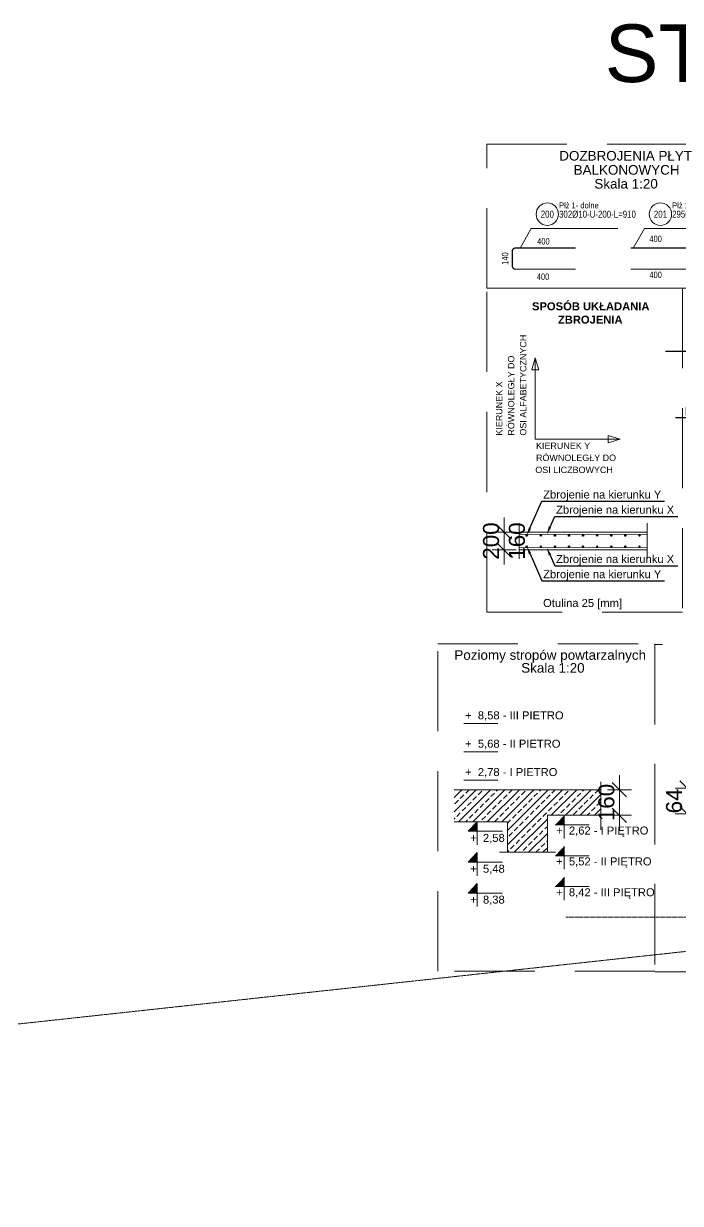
# Model space of a CAD drawing. Header units: millimetres. Extents: x -21220 to 1756793, y -806857 to 86733.
# Drawn here: x 211840 to 215942, y 79364 to 86733 of the extents above; entities that cross this region are included whole.
import ezdxf
from ezdxf import colors
from ezdxf.entities.mleader import LeaderData, LeaderLine
from ezdxf.enums import TextEntityAlignment as Align
from ezdxf.math import Vec2, Vec3

# ---------------------------------------------------------------- set-up
doc = ezdxf.new("R2010")
doc.units = ezdxf.units.MM
doc.header["$LTSCALE"] = 10
doc.header["$MEASUREMENT"] = 0
doc.linetypes.add('DASHED', pattern=[0.75, 0.5, -0.25])
doc.linetypes.add('HIDDEN2', pattern=[0.1875, 0.125, -0.0625])
doc.layers.get('Defpoints').update_dxf_attribs({"color": 2, "lineweight": 50})
for name, color, linetype, lineweight in [('e-cad_cienkie', 4, 'Continuous', 9), ('e-cad_opisy', 2, 'Continuous', 18), ('e-cad_prety_widok', 1, 'Continuous', 40), ('G-Bloki', 221, 'Continuous', 5), ('G-Cienka', 4, 'Continuous', 9), ('G-Kreskowanie', 9, 'Continuous', 5), ('G-Obrys', 3, 'Continuous', 20), ('G-Opisy', 2, 'Continuous', 18), ('G-Przerywana', 8, 'DASHED', 15), ('G-Wymiary', 4, 'Continuous', 9)]:
    doc.layers.add(name, color=color, linetype=linetype, lineweight=lineweight)
doc.layers.add('e-cad_rzutnie', color=61, linetype='Continuous', lineweight=5, plot=False)
doc.layers.add('G-Pęty', color=1, linetype='Continuous')
doc.styles.add('Arial-GG', font='arial.ttf')
doc.styles.add('e-cad_1', font='arial.ttf')
doc.dimstyles.new('e-cad_1_50_[mm]', dxfattribs={"dimscale": 50, "dimtxt": 2, "dimasz": 1.8, "dimexe": 1.5, "dimexo": 0, "dimgap": 0.6, "dimtad": 1, "dimdec": 1, "dimrnd": 1, "dimtxsty": 'Arial-GG', "dimblk": 'OBLIQUE', "dimcen": 0, "dimdle": 1, "dimclrd": 4, "dimclre": 4, "dimclrt": 7, "dimadec": 1, "dimazin": 0, "dimtfac": 1, "dimtdec": 1, "dimtix": 1, "dimtmove": 0, "dimatfit": 2, "dimfxl": 1.5, "dimfxlon": 1, "dimlwd": -1, "dimlwe": -1, "dimarcsym": 0})
doc.dimstyles.new('W-1 do 50-20-GG mm', dxfattribs={"dimscale": 50, "dimtxt": 2, "dimasz": 1.8, "dimexe": 1.5, "dimexo": 0, "dimgap": 0.6, "dimtad": 1, "dimdec": 1, "dimlfac": 0.4, "dimrnd": 1, "dimtxsty": 'Arial-GG', "dimblk": 'OBLIQUE', "dimcen": 0, "dimdle": 1, "dimclrd": 4, "dimclre": 4, "dimclrt": 7, "dimadec": 1, "dimazin": 0, "dimtfac": 1, "dimtdec": 1, "dimtix": 1, "dimtmove": 0, "dimatfit": 2, "dimfxl": 1.5, "dimfxlon": 1, "dimlwd": -1, "dimlwe": -1, "dimarcsym": 0})
doc.dimstyles.new('W-1 do 50-GG mm', dxfattribs={"dimscale": 50, "dimtxt": 2, "dimasz": 1.8, "dimexe": 1.5, "dimexo": 0, "dimgap": 0.6, "dimtad": 1, "dimdec": 1, "dimrnd": 1, "dimtxsty": 'Arial-GG', "dimblk": 'OBLIQUE', "dimcen": 0, "dimdle": 1, "dimclrd": 4, "dimclre": 4, "dimclrt": 7, "dimadec": 1, "dimazin": 0, "dimtfac": 1, "dimtdec": 1, "dimtix": 1, "dimtmove": 0, "dimatfit": 2, "dimfxl": 1.5, "dimfxlon": 1, "dimlwd": -1, "dimlwe": -1, "dimarcsym": 0})

# ---------------------------------------------------------------- blocks, each defined once
blk = doc.blocks.new('_Oblique')
at = {"color": 0, "linetype": 'ByBlock', "lineweight": -2}
blk.add_line((-0.5, -0.5), (0.5, 0.5), dxfattribs=at)
blk = doc.blocks.new('*D960')
at = {"layer": 'Defpoints', "color": 0, "ltscale": 2, "transparency": 16777216}
for p in [(215444.3, 81947.7), (215561, 81947.7), (215444.3, 81787.7)]:
    blk.add_point(p, dxfattribs=at)
at = {"layer": 'G-Cienka', "color": 4, "ltscale": 2, "transparency": 16777216}
for p, q in [((215561, 81947.7), (215561, 82037.7)), ((215486, 81947.7), (215636, 81947.7)), ((215561, 81787.7), (215561, 81947.7)), ((215486, 81787.7), (215636, 81787.7)), ((215561, 81787.7), (215561, 81697.7))]:
    blk.add_line(p, q, dxfattribs=at)
at = {"layer": 'G-Cienka', "color": 4, "ltscale": 2, "transparency": 16777216, "xscale": 90, "yscale": 90, "zscale": 90}
for p, rotation in [((215561, 81947.7), 270), ((215561, 81787.7), 90)]:
    blk.add_blockref('_Oblique', p, dxfattribs=dict(at, rotation=rotation))
at = {"layer": 'G-Cienka', "color": 7, "lineweight": -3, "ltscale": 2, "transparency": 16777216, "insert": (215480, 81867.7), "char_height": 100, "attachment_point": 5, "rotation": 90, "style": 'Arial-GG'}
blk.add_mtext('160', dxfattribs=at)
blk = doc.blocks.new('*D956')
at = {"layer": 'Defpoints', "color": 0, "ltscale": 0.02, "transparency": 16777216}
for p in [(214840.6, 83557), (215734.4, 83557), (215734.4, 83445)]:
    blk.add_point(p, dxfattribs=at)
at = {"layer": 'G-Wymiary', "color": 4, "ltscale": 0.02, "transparency": 16777216}
for p, q in [((214840.6, 83557), (214840.6, 83647)), ((214915.6, 83557), (214765.6, 83557)), ((214840.6, 83445), (214840.6, 83557)), ((214915.6, 83445), (214765.6, 83445)), ((214840.6, 83445), (214840.6, 83355))]:
    blk.add_line(p, q, dxfattribs=at)
at = {"layer": 'G-Wymiary', "color": 4, "ltscale": 0.02, "transparency": 16777216, "xscale": 90, "yscale": 90, "zscale": 90}
for p, rotation in [((214840.6, 83557), 270), ((214840.6, 83445), 90)]:
    blk.add_blockref('_Oblique', p, dxfattribs=dict(at, rotation=rotation))
at = {"layer": 'G-Wymiary', "color": 7, "ltscale": 0.02, "transparency": 16777216, "char_height": 100, "rotation": 90, "style": 'Arial-GG'}
for s, insert, attachment_point in [('200', (214810.6, 83501), 8), ('160', (214870.6, 83501), 2)]:
    blk.add_mtext(s, dxfattribs=dict(at, insert=insert, attachment_point=attachment_point))
blk = doc.blocks.new('e-cad_ZelbetOpis_7')
blk.add_circle((5, 4.5), 3.5)
at = {"layer": 'e-cad_opisy', "style": 'e-cad_1', "width": 0.8}
blk.add_attdef('NR', text='', height=3, dxfattribs=at).set_placement((5, 3), align=Align.CENTER)
for tag, p in [('OPIS_1', (10, 3)), ('UWAGI', (10, -6))]:
    blk.add_attdef(tag, p, '', height=3, dxfattribs=at)
at = {"layer": 'e-cad_opisy', "style": 'e-cad_1', "width": 0.8, "flags": 1}
for tag, p in [('SREDNICA', (0, -15)), ('DLUGOSC', (0, -20)), ('SZT', (0, -25)), ('GATUNEK_STALI', (0, -30)), ('KLASA_STALI', (0, -35)), ('OPIS_2', (0, -40)), ('KOD', (0, -50)), ('HAK_1', (0, -55)), ('HAK_2', (0, -60)), ('A', (0, -65)), ('B', (0, -70)), ('C', (0, -75)), ('D', (0, -80)), ('E', (0, -85)), ('F', (0, -90)), ('R', (0, -95)), ('HAK_1_DLUGOSC', (0, -100)), ('HAK_2_DLUGOSC', (0, -105)), ('KIERUNEK', (0, -110))]:
    blk.add_attdef(tag, p, '', height=3, dxfattribs=at)
at = {"layer": 'e-cad_rzutnie', "style": 'e-cad_1', "width": 0.8}
blk.add_attdef('POZYCJA', (10, 7), '', height=2.5, dxfattribs=at)
blk = doc.blocks.new('*D961')
at = {"layer": 'Defpoints', "color": 0, "ltscale": 2, "transparency": 16777216}
for p in [(215984, 81957.4), (216067.7, 81957.4, 0.1), (216067.7, 81797.4, 0.1)]:
    blk.add_point(p, dxfattribs=at)
at = {"layer": 'G-Wymiary', "color": 4, "ltscale": 2, "transparency": 16777216}
for p, q in [((215984, 81957.4), (215984, 82047.4)), ((216059, 81957.4), (215909, 81957.4)), ((215984, 81797.4), (215984, 81957.4)), ((216059, 81797.4), (215909, 81797.4)), ((215984, 81797.4), (215984, 81707.4))]:
    blk.add_line(p, q, dxfattribs=at)
at = {"layer": 'G-Wymiary', "color": 4, "ltscale": 2, "transparency": 16777216, "xscale": 90, "yscale": 90, "zscale": 90}
for p, rotation in [((215984, 81957.4), 270), ((215984, 81797.4), 90)]:
    blk.add_blockref('_Oblique', p, dxfattribs=dict(at, rotation=rotation))
at = {"layer": 'G-Wymiary', "color": 7, "ltscale": 2, "transparency": 16777216, "insert": (215902.9, 81877.4), "char_height": 100, "attachment_point": 5, "rotation": 90, "style": 'Arial-GG'}
blk.add_mtext('64', dxfattribs=at)

msp = doc.modelspace()

# ---------------------------------------------------------------- hatches: boundary and pattern name
at = {"layer": 'G-Kreskowanie', "ltscale": 2}
h = msp.add_hatch(color=256, dxfattribs=at)
edge = h.paths.add_edge_path()
edge.add_arc((214982.44, 83535), 4, 0, 360)
for points in [[(215074.44, 83535, 1), (215066.44, 83535, 1)], [(215162.44, 83535, 1), (215154.44, 83535, 1)], [(215250.44, 83535, 1), (215242.44, 83535, 1)], [(215338.44, 83535, 1), (215330.44, 83535, 1)], [(215426.44, 83535, 1), (215418.44, 83535, 1)], [(215514.44, 83535, 1), (215506.44, 83535, 1)], [(215602.44, 83535, 1), (215594.44, 83535, 1)], [(215690.44, 83535, 1), (215682.44, 83535, 1)], [(214986.44, 83467, 1), (214978.44, 83467, 1)], [(215074.44, 83467, 1), (215066.44, 83467, 1)], [(215162.44, 83467, 1), (215154.44, 83467, 1)], [(215250.44, 83467, 1), (215242.44, 83467, 1)], [(215338.44, 83467, 1), (215330.44, 83467, 1)], [(215426.44, 83467, 1), (215418.44, 83467, 1)], [(215514.44, 83467, 1), (215506.44, 83467, 1)], [(215602.44, 83467, 1), (215594.44, 83467, 1)], [(215690.44, 83467, 1), (215682.44, 83467, 1)]]:
    msp.add_hatch(color=256, dxfattribs=at).paths.add_polyline_path(points)
at = {"layer": 'G-Kreskowanie', "ltscale": 0.8}
h = msp.add_hatch(dxfattribs=at)
h.set_pattern_fill('ANSI33', color=256, scale=10, style=0)
h.set_pattern_definition([(45, (-865701.27, -51093.184), (-44.9012806, 44.9012806), []), (45, (-865656.37, -51093.184), (-44.9012806, 44.9012806), [31.75, -15.875])])
h.paths.add_polyline_path([(214528.54, 81747.67), (214528.54, 81947.67), (215444.32, 81947.67), (215444.32, 81787.67), (215111.32, 81787.67), (215111.32, 81556.49), (214861.32, 81556.49), (214861.32, 81747.67)])
for points in [[(214673.73, 81747.67), (214673.73, 81747.67), (214617.29, 81688.01), (214673.73, 81688.01)], [(215215.89, 81787.67), (215215.89, 81787.67), (215159.45, 81728.01), (215215.89, 81728.01)], [(215215.89, 81594.83), (215215.89, 81594.83), (215159.45, 81535.17), (215215.89, 81535.17)], [(214673.73, 81554.83), (214673.73, 81554.83), (214617.29, 81495.17), (214673.73, 81495.17)], [(214673.73, 81362), (214673.73, 81362), (214617.29, 81302.34), (214673.73, 81302.34)], [(215215.89, 81402), (215215.89, 81402), (215159.45, 81342.34), (215215.89, 81342.34)]]:
    msp.add_hatch(color=256, dxfattribs=at).paths.add_polyline_path(points)

# ---------------------------------------------------------------- linework, layer by layer
at = {"layer": 'e-cad_cienkie', "ltscale": 2}
for points in [[(214940.93, 85331.26), (215010.93, 85452.5), (215550.54, 85452.5)], [(215647.07, 85331.26), (215717.07, 85452.5), (216256.68, 85452.5)]]:
    msp.add_lwpolyline(points, dxfattribs=at)
at = {"layer": 'e-cad_prety_widok', "ltscale": 2}
for points in [[(215287.77, 85199.26, 8, 8, 0), (214911.77, 85199.26, 8, 8, -0.4142136), (214891.77, 85219.26, 8, 8, 0), (214891.77, 85311.26, 8, 8, -0.4142136), (214911.77, 85331.26, 8, 8, 0), (215287.77, 85331.26, 0, 0, 0)], [(215630.88, 85199.26, 8, 8, 0), (216006.88, 85199.26, 8, 8, 0.4142136), (216026.88, 85219.26, 8, 8, 0), (216026.88, 85311.26, 8, 8, 0.4142136), (216006.88, 85331.26, 8, 8, 0), (215630.88, 85331.26, 0, 0, 0)]]:
    msp.add_lwpolyline(points, format="xyseb", dxfattribs=at)
at = {"layer": 'G-Cienka'}
for p, q in [((215035.7, 84646.04), (215013.15, 84571.11)), ((215035.7, 84646.04), (215035.7, 84137.09)), ((215035.7, 84137.09), (215566.46, 84137.09)), ((215566.46, 84137.09), (215491.52, 84159.64)), ((215566.46, 84137.09), (215491.52, 84114.55))]:
    msp.add_line(p, q, dxfattribs=at)
at = {"layer": 'G-Cienka', "ltscale": 2}
for p, q in [((215734.44, 83557), (214934.44, 83557)), ((214934.44, 83445), (215734.44, 83445))]:
    msp.add_line(p, q, dxfattribs=at)
msp.add_lwpolyline([(215013.15, 84571.11), (215058.25, 84571.11), (215035.7, 84646.04), (215013.15, 84571.11)], dxfattribs=at)
msp.add_lwpolyline([(215491.52, 84114.55), (215491.52, 84159.64), (215566.46, 84137.09)], close=True, dxfattribs=at)
at = {"layer": 'G-Obrys', "ltscale": 4}
for p, q in [((214528.54, 81947.67), (215444.32, 81947.67)), ((214528.54, 81747.67), (214861.32, 81747.67)), ((214861.32, 81747.67), (214861.32, 81556.49)), ((215111.32, 81787.67), (215111.32, 81556.49)), ((215111.32, 81787.67), (215444.32, 81787.67))]:
    msp.add_line(p, q, dxfattribs=at)
at = {"layer": 'G-Opisy'}
for p, q in [((214588.87, 82361.72), (214802.25, 82361.72)), ((214588.87, 82184.52), (214802.25, 82184.52)), ((214588.87, 82007.33), (214802.25, 82007.33)), ((214673.73, 81747.67), (214617.29, 81688.01)), ((214673.73, 81603.34), (214673.73, 81747.67)), ((215215.89, 81643.34), (215215.89, 81787.67)), ((214617.29, 81688.01), (214830.67, 81688.01)), ((215159.45, 81728.01), (215372.83, 81728.01)), ((215215.89, 81450.5), (215215.89, 81594.83)), ((214673.73, 81554.83), (214617.29, 81495.17)), ((214673.73, 81410.5), (214673.73, 81554.83)), ((215159.45, 81535.17), (215372.83, 81535.17)), ((214617.29, 81495.17), (214830.67, 81495.17)), ((214673.73, 81362), (214617.29, 81302.34)), ((214673.73, 81217.67), (214673.73, 81362)), ((215215.89, 81257.67), (215215.89, 81402)), ((214617.29, 81302.34), (214830.67, 81302.34)), ((215159.45, 81342.34), (215372.83, 81342.34))]:
    msp.add_line(p, q, dxfattribs=at)
at = {"layer": 'G-Przerywana', "linetype": 'HIDDEN2', "ltscale": 200}
for p, q in [((214934.44, 83613), (214934.44, 83389)), ((215734.44, 83389), (215734.44, 83613))]:
    msp.add_line(p, q, dxfattribs=at)
at = {"layer": 'G-Przerywana', "ltscale": 100}
for p, q in [((215444.32, 81997.67), (215444.32, 81697.67)), ((214811.32, 81556.49), (215161.32, 81556.49))]:
    msp.add_line(p, q, dxfattribs=at)
at = {"layer": 'G-Przerywana'}
msp.add_line((201497.49, 79363.5), (217532.03, 81106.53), dxfattribs=at)
at = {"layer": 'G-Przerywana', "ltscale": 100}
for points in [[(214733.63, 85980.15), (216354.2, 85980.15), (216354.2, 85080.88), (214733.63, 85080.88)], [(214733.63, 85080.88), (215954.2, 85080.88), (215954.2, 83056.98), (214733.63, 83056.98)], [(214427.34, 82858.79), (215782.21, 82858.79), (215782.21, 80813.7), (214427.34, 80813.7)], [(215782.21, 80810.08), (218829.77, 80810.08), (218829.77, 82855.17), (215782.21, 82855.17)]]:
    msp.add_lwpolyline(points, close=True, dxfattribs=at)
at = {"layer": 'G-Przerywana'}
msp.add_lwpolyline([(215227.48, 81150.72), (220227.48, 81150.72)], dxfattribs=at)
at = {"layer": 'G-Pęty', "ltscale": 2, "const_width": 4}
for points in [[(214934.44, 83543), (215734.44, 83543)], [(214934.44, 83459), (215734.44, 83459)]]:
    msp.add_lwpolyline(points, dxfattribs=at)
at = {"layer": 'G-Pęty', "ltscale": 2}
for centre in [(214982.44, 83535), (215070.44, 83535), (215158.44, 83535), (215246.44, 83535), (215334.44, 83535), (215422.44, 83535), (215510.44, 83535), (215598.44, 83535), (215686.44, 83535), (214982.44, 83467), (215070.44, 83467), (215158.44, 83467), (215246.44, 83467), (215334.44, 83467), (215422.44, 83467), (215510.44, 83467), (215598.44, 83467), (215686.44, 83467)]:
    msp.add_circle(centre, 4, dxfattribs=at)

# ---------------------------------------------------------------- block references
at = {"layer": 'G-Bloki', "ltscale": 2}
ref = msp.add_blockref('e-cad_ZelbetOpis_7', (215010.93, 85452.5), dxfattribs=dict(at, xscale=20, yscale=20, zscale=20))
ref.add_attrib('OPIS_1', '302%%c10-U-200-L=910', (215184.26, 85520.5), dxfattribs={"layer": 'e-cad_opisy', "height": 43.9982, "style": 'e-cad_1', "width": 0.8})
ref.add_attrib('NR', '200', dxfattribs={"layer": 'e-cad_opisy', "height": 43.998, "style": 'e-cad_1', "width": 0.8}).set_placement((215110.93, 85520.5), align=Align.CENTER)
ref.add_attrib('POZYCJA', 'Płż 1- dolne', (215184.26, 85579.17), dxfattribs={"layer": 'e-cad_rzutnie', "height": 36.6652, "style": 'e-cad_1', "width": 0.8})
ref = msp.add_blockref('e-cad_ZelbetOpis_7', (215717.07, 85452.5), dxfattribs=dict(at, xscale=20, yscale=20, zscale=20))
ref.add_attrib('OPIS_1', '295%%c10-U-200-L=910', (215890.4, 85520.5), dxfattribs={"layer": 'e-cad_opisy', "height": 43.9982, "style": 'e-cad_1', "width": 0.8})
ref.add_attrib('NR', '201', dxfattribs={"layer": 'e-cad_opisy', "height": 43.998, "style": 'e-cad_1', "width": 0.8}).set_placement((215817.07, 85520.5), align=Align.CENTER)
ref.add_attrib('POZYCJA', 'Płż 1- dolne', (215890.4, 85579.17), dxfattribs={"layer": 'e-cad_rzutnie', "height": 36.6652, "style": 'e-cad_1', "width": 0.8})

# ---------------------------------------------------------------- texts
at = {"layer": 'e-cad_opisy', "ltscale": 4, "style": 'Arial-GG'}
for s, p in [('DOZBROJENIA PŁYT', (215185.52, 85877.56)), ('BALKONOWYCH', (215275.21, 85789.4)), ('Skala 1:20', (215404.71, 85702.63)), ('Poziomy stropów powtarzalnych', (214530.25, 82759.09)), (' Skala 1:20', (214924.47, 82678.57))]:
    msp.add_text(s, height=60, dxfattribs=at).set_placement(p)
at = {"layer": 'e-cad_opisy', "ltscale": 2, "style": 'e-cad_1', "width": 0.8}
for s, rotation, p in [('400', 359.999985, (215086.55, 85373.13)), ('400', 359.999985, (215787.38, 85388.87)), ('140', 90, (214846.89, 85265.26)), ('400', 359.999985, (215084.45, 85152.46)), ('400', 359.99997, (215787.38, 85163.66))]:
    msp.add_text(s, height=40, rotation=rotation, dxfattribs=at).set_placement(p, align=Align.MIDDLE_CENTER)
at = {"layer": 'G-Opisy', "style": 'Arial-GG'}
for s, p in [('OSI ALFABETYCZNYCH', (214980.02, 84159.48)), ('RÓWNOLEGŁY DO', (214905.02, 84159.48)), ('KIERUNEK X', (214830.02, 84159.48))]:
    msp.add_text(s, height=40, rotation=90, dxfattribs=at).set_placement(p)
for s, p in [('KIERUNEK Y', (215040.26, 84076.13)), ('RÓWNOLEGŁY DO', (215040.26, 84001.13)), ('OSI LICZBOWYCH', (215035.85, 83925.6))]:
    msp.add_text(s, height=40, dxfattribs=at).set_placement(p)
at = {"layer": 'G-Opisy', "color": 2, "insert": (207680.55, 86362.65), "char_height": 360, "width": 18382.3834, "attachment_point": 7, "style": 'Arial-GG'}
msp.add_mtext('\\pi7789;STROP 1:50', dxfattribs=at)
at = {"layer": 'G-Opisy', "char_height": 50, "attachment_point": 1, "style": 'Arial-GG'}
for s, insert, width in [('{\\fArial|b1|i0|c238|p34;\\W0.56089; \\W1;SPOSÓB UKŁADANIA \\P{\\W9.01344; }ZBROJENIA}', (215002.35, 84992.21), 752.4317), ('+  2,78 - I PIETRO', (214597.48, 82082.83), 833.5175)]:
    msp.add_mtext(s, dxfattribs=dict(at, insert=insert, width=width))
at = {"layer": 'G-Opisy', "char_height": 50, "style": 'Arial-GG'}
for s, insert, attachment_point in [('+  8,58 - III PIETRO', (214597.48, 82437.22), 1), ('+  5,68 - II PIETRO', (214597.48, 82260.03), 1), ('+  2,58', (214629.48, 81612.5), 7), ('+  2,62 - I PIĘTRO', (215166.11, 81652.5), 7), ('+  5,52 - II PIĘTRO', (215166.11, 81459.67), 7), ('+  5,48', (214629.48, 81419.67), 7), ('+  8,42 - III PIĘTRO', (215166.11, 81266.83), 7), ('+  8,38', (214629.48, 81226.83), 7)]:
    msp.add_mtext(s, dxfattribs=dict(at, insert=insert, attachment_point=attachment_point))
at = {"layer": 'G-Wymiary', "color": 2, "ltscale": 2, "insert": (215084.44, 83138.9), "char_height": 50, "attachment_point": 1, "style": 'Arial-GG'}
msp.add_mtext('Otulina 25 [mm]', dxfattribs=at)

# ---------------------------------------------------------------- dimensions: what is measured, and where the dimension line sits
at = {"layer": 'G-Cienka', "lineweight": -3, "ltscale": 2}
dim = msp.add_linear_dim(base=(215561.04, 81947.67), p1=(215444.32, 81787.67), p2=(215444.32, 81947.67), angle=90, text='160', dimstyle='e-cad_1_50_[mm]', dxfattribs=at)
dim.commit()
dim.dimension.update_dxf_attribs({"geometry": '*D960', "text_midpoint": (215479.99, 81867.67)})
at = {"layer": 'G-Wymiary', "ltscale": 0.02}
dim = msp.add_linear_dim(base=(214840.64, 83557), p1=(215734.44, 83445), p2=(215734.44, 83557), angle=90, text='200\\X160', dimstyle='W-1 do 50-GG mm', dxfattribs=at)
dim.commit()
dim.dimension.update_dxf_attribs({"geometry": '*D956', "text_midpoint": (214840.64, 83501)})
at = {"layer": 'G-Wymiary', "ltscale": 2}
dim = msp.add_linear_dim(base=(215983.99, 81957.44, -0.06), p1=(216067.68, 81797.44), p2=(216067.68, 81957.44), angle=90, dimstyle='W-1 do 50-20-GG mm', dxfattribs=at)
dim.commit()
dim.dimension.update_dxf_attribs({"geometry": '*D961', "text_midpoint": (215902.93, 81877.44, -0.06)})

# ---------------------------------------------------------------- leaders
ml = msp.add_multileader_mtext('Standard', dxfattribs=at)
ml.set_content('Ilość prętów na \\Pdanym odcinku', color=2, style='Arial-GG')
ml.set_leader_properties(color=4)
ml.build(insert=Vec2(0, 0))
ml.multileader.update_dxf_attribs({"text_left_attachment_type": 5, "text_right_attachment_type": 5, "dogleg_length": 5, "arrow_head_size": 50})
ctx = ml.context
ctx.base_point, ctx.char_height, ctx.arrow_head_size, ctx.landing_gap_size, ctx.plane_origin = Vec3(215990.73, 84685.08), 50, 50, 4, Vec3(216563.56, 84478.28)
ctx.left_attachment, ctx.right_attachment = 5, 5
notes = []
notes.append((ctx, [(0, (1, 1, 0), (216469.14, 84685.08), (-1, 0), 8, [(0, [(216531.51, 84508.99)], 0, [])])]))
ctx.mtext.insert, ctx.mtext.line_spacing_style, ctx.mtext.flow_direction = Vec3(215994.73, 84835.08), 2, 5
ml = msp.add_multileader_mtext('Standard', dxfattribs=at)
ml.set_content('Numer pręta', color=2, style='Arial-GG')
ml.set_leader_properties(color=4)
ml.build(insert=Vec2(0, 0))
ml.multileader.update_dxf_attribs({"text_left_attachment_type": 5, "text_right_attachment_type": 5, "dogleg_length": 5, "arrow_head_size": 50})
ctx = ml.context
ctx.base_point, ctx.char_height, ctx.arrow_head_size, ctx.landing_gap_size, ctx.plane_origin = Vec3(215966.05, 84271.08), 50, 50, 4, Vec3(215761.61, 84431.28)
ctx.left_attachment, ctx.right_attachment = 5, 5
notes.append((ctx, [(0, (1, 1, 0), (216355.96, 84271.08), (-1, 0), 2, [(0, [(216380.71, 84391.99)], 0, [])])]))
ctx.mtext.insert, ctx.mtext.line_spacing_style, ctx.mtext.flow_direction = Vec3(215970.05, 84337.74), 2, 5
ml = msp.add_multileader_mtext('Standard', dxfattribs=at)
ml.set_content('Zbrojenie na kierunku Y', color=2, style='Arial-GG')
ml.set_leader_properties(color=4)
ml.build(insert=Vec2(0, 0))
ml.multileader.update_dxf_attribs({"text_left_attachment_type": 5, "text_right_attachment_type": 5, "dogleg_length": 5, "arrow_head_size": 50})
ctx = ml.context
ctx.base_point, ctx.char_height, ctx.arrow_head_size, ctx.landing_gap_size, ctx.plane_origin = Vec3(215080.84, 83749.8), 50, 50, 4, Vec3(214982.84, 83543)
ctx.left_attachment, ctx.right_attachment = 5, 5
notes.append((ctx, [(0, (1, 1, 0), (215076.84, 83749.8), (1, 0), 4, [(0, [(214982.44, 83535)], 0, [])])]))
ctx.mtext.insert, ctx.mtext.line_spacing_style, ctx.mtext.flow_direction = Vec3(215084.84, 83816.46), 2, 5
ml = msp.add_multileader_mtext('Standard', dxfattribs=at)
ml.set_content('Zbrojenie na kierunku X', color=2, style='Arial-GG')
ml.set_leader_properties(color=4)
ml.build(insert=Vec2(0, 0))
ml.multileader.update_dxf_attribs({"text_left_attachment_type": 5, "text_right_attachment_type": 5, "dogleg_length": 5, "arrow_head_size": 50})
ctx = ml.context
ctx.base_point, ctx.char_height, ctx.arrow_head_size, ctx.landing_gap_size, ctx.plane_origin = Vec3(215161.44, 83655), 50, 50, 4, Vec3(215107.84, 83535)
ctx.left_attachment, ctx.right_attachment = 5, 5
notes.append((ctx, [(0, (1, 1, 0), (215157.44, 83655), (1, 0), 4, [(0, [(215107.44, 83543)], 0, [])])]))
ctx.mtext.insert, ctx.mtext.line_spacing_style, ctx.mtext.flow_direction = Vec3(215165.44, 83721.66), 2, 5
ml = msp.add_multileader_mtext('Standard', dxfattribs=at)
ml.set_content('Zbrojenie na kierunku Y', color=2, style='Arial-GG')
ml.set_leader_properties(color=4)
ml.build(insert=Vec2(0, 0))
ml.multileader.update_dxf_attribs({"text_left_attachment_type": 5, "text_right_attachment_type": 5, "dogleg_length": 5, "arrow_head_size": 50})
ctx = ml.context
ctx.base_point, ctx.char_height, ctx.arrow_head_size, ctx.landing_gap_size, ctx.plane_origin = Vec3(215080.84, 83252.2), 50, 50, 4, Vec3(214982.84, 83459)
ctx.left_attachment, ctx.right_attachment = 5, 5
notes.append((ctx, [(0, (1, 1, 0), (215076.84, 83252.2), (1, 0), 4, [(0, [(214982.84, 83467)], 0, [])])]))
ctx.mtext.insert, ctx.mtext.line_spacing_style, ctx.mtext.flow_direction = Vec3(215084.84, 83318.86), 2, 5
ml = msp.add_multileader_mtext('Standard', dxfattribs=at)
ml.set_content('Zbrojenie na kierunku X', color=2, style='Arial-GG')
ml.set_leader_properties(color=4)
ml.build(insert=Vec2(0, 0))
ml.multileader.update_dxf_attribs({"text_left_attachment_type": 5, "text_right_attachment_type": 5, "dogleg_length": 5, "arrow_head_size": 50})
ctx = ml.context
ctx.base_point, ctx.char_height, ctx.arrow_head_size, ctx.landing_gap_size, ctx.plane_origin = Vec3(215161.44, 83347), 50, 50, 4, Vec3(215107.84, 83467)
ctx.left_attachment, ctx.right_attachment = 5, 5
notes.append((ctx, [(0, (1, 1, 0), (215157.44, 83347), (1, 0), 4, [(0, [(215107.25, 83459)], 0, [])])]))
ctx.mtext.insert, ctx.mtext.line_spacing_style, ctx.mtext.flow_direction = Vec3(215165.44, 83413.66), 2, 5
for ctx, leaders in notes:
    for number, flags, end, landing, length, lines in leaders:
        leader = LeaderData()
        leader.index, (leader.has_last_leader_line, leader.has_dogleg_vector, leader.attachment_direction) = number, flags
        leader.last_leader_point, leader.dogleg_vector, leader.dogleg_length = Vec3(end), Vec3(landing), length
        for number, points, colour, breaks in lines:
            line = LeaderLine()
            line.index, line.vertices, line.color, line.breaks = number, Vec3.list(points), colors.encode_raw_color(colour), breaks
            leader.lines.append(line)
        ctx.leaders.append(leader)

doc.saveas('drawing.dxf')
